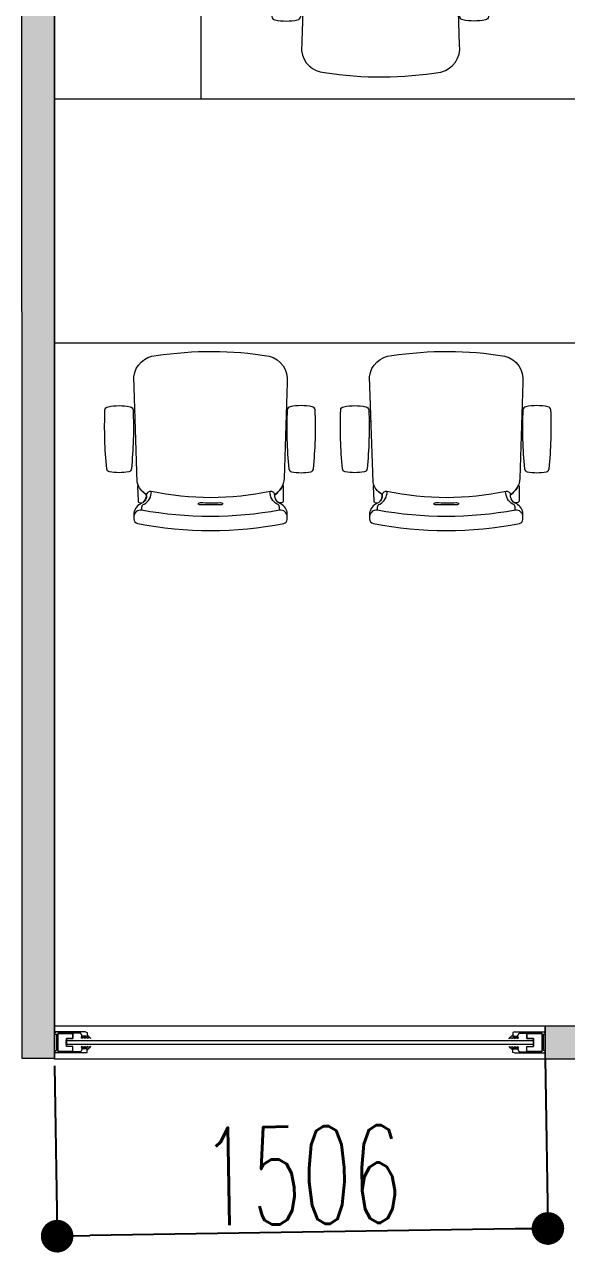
# Model space of a CAD drawing. Header units: millimetres. Extents: x -774950 to -670403, y -1165325 to -1109738.
# Drawn here: x -739943 to -738280, y -1120333 to -1116563 of the extents above; entities that cross this region are included whole.
import ezdxf

# ---------------------------------------------------------------- set-up
doc = ezdxf.new("R2010")
doc.units = ezdxf.units.MM
doc.header["$LTSCALE"] = 3000
doc.header["$MEASUREMENT"] = 0
doc.header["$PDMODE"] = 35
doc.header["$PDSIZE"] = -100
doc.linetypes.add('DASHED2', pattern=[0.375, 0.25, -0.125])
doc.layers.get('0').update_dxf_attribs({"linetype": 'CONTINUOUS'})
doc.layers.get('DEFPOINTS').update_dxf_attribs({"linetype": 'CONTINUOUS'})
for name, color, linetype, lineweight in [('AI-FURN', 7, 'CONTINUOUS', 20), ('I- FURN', 251, 'CONTINUOUS', 9), ('PR-ALU SECTION', 8, 'CONTINUOUS', 9), ('PR-HATCH', 8, 'CONTINUOUS', 0), ('PR-LINE', 8, 'DASHED2', 9), ('TAGING', 253, 'CONTINUOUS', 5)]:
    doc.layers.add(name, color=color, linetype=linetype, lineweight=lineweight)
doc.layers.add('PR- GLASS', color=7, linetype='CONTINUOUS', lineweight=9, true_color=0x0505ff)
doc.layers.add('PR-FULL HT', color=7, linetype='CONTINUOUS', lineweight=13, true_color=0x6e3e30)
doc.styles.add('INSIDE', font='simplex.shx', dxfattribs={"width": 0.6})
doc.dimstyles.new('INTERNAL', dxfattribs={"dimtxt": 300, "dimasz": 100, "dimexe": 50, "dimexo": 20, "dimgap": 25, "dimtad": 1, "dimdec": 0, "dimzin": 9, "dimdsep": 46, "dimtxsty": 'INSIDE', "dimblk1": 'DOT', "dimblk2": 'DOT', "dimsah": 1, "dimcen": 0.09, "dimdle": 30, "dimclrd": 8, "dimclre": 44, "dimadec": 0, "dimazin": 0, "dimtfac": 1, "dimtdec": 0, "dimtofl": 0, "dimtmove": 2, "dimatfit": 3, "dimldrblk": 'DOT', "dimfxl": 0, "dimtolj": 1, "dimtzin": 0, "dimarcsym": 0})

# ---------------------------------------------------------------- blocks, each defined once
blk = doc.blocks.new('*U103')
at = {"layer": 'PR-HATCH'}
h = blk.add_hatch(color=256, dxfattribs=at)
h.dxf.hatch_style = 1
h.paths.add_polyline_path([(-88951.9, -39967.2), (-84365, -39967.2), (-84365, -39867.2), (-88951.9, -39867.2)])
at = {"layer": 'PR-FULL HT', "elevation": 0}
blk.add_lwpolyline([(-88951.9, -39967.2), (-84365, -39967.2), (-84365, -39867.2), (-88951.9, -39867.2)], close=True, dxfattribs=at)
blk = doc.blocks.new('CHAIR - STEELCASE - LETSB')
at = {"layer": 'I- FURN', "color": 24, "lineweight": 9}
for points in [[(-369.7, 257.7, -0.089353), (-369.7, 316.7, -0.334929), (-360.7, 325, -0.034973), (-179.6, 330.4, -0.382328), (-169.8, 320.9, -0.10237), (-169.8, 253.5, -0.318036), (-179.6, 244.3, -0.036857), (-360.8, 249.5, -0.333729)], [(-369.7, -242.2, 0.089353), (-369.7, -301.1, 0.334929), (-360.7, -309.4, 0.034973), (-179.6, -314.8, 0.382328), (-169.8, -305.4, 0.10237), (-169.8, -237.9, 0.318036), (-179.6, -228.8, 0.036857), (-360.7, -233.9, 0.333729)]]:
    blk.add_lwpolyline(points, format="xyb", close=True, dxfattribs=at)
at = {"layer": 'I- FURN'}
blk.add_lwpolyline([(-513.5, 241.7, 0.34479), (-528.5, 230.1, 0.096497), (-528.2, -218.5, 0.361045), (-515.8, -228.9), (-494.1, -229.1, 0.246071), (-466.3, -205.4, -0.226994), (-446.1, -191.1), (-439.9, -191, 0.417254), (-429.7, -177.1, -0.104406), (-430, 188.5, 0.398452), (-439.2, 203.5, -0.367565), (-466.2, 218, 0.274839), (-496.7, 241.7)], format="xyb", close=True, dxfattribs=at)
at = {"layer": 'I- FURN', "color": 24, "lineweight": 9}
for points in [[(-507.6, -229.1, 0.46809), (-487.6, -205.2, -0.090711), (-487.6, 217.9, 0.462177), (-507.1, 241.7, -100.177069)], [(-487.6, 217.3), (-478, 217.2, -0.321496), (-468.6, 210.4, 0.282757), (-430, 188, -1.025051)], [(-487.6, -205.2), (-478, -205.1, 0.321496), (-468.6, -198.3, -0.282757), (-430, -175.9, 1.025051)]]:
    blk.add_lwpolyline(points, format="xyb", dxfattribs=at)
at = {"layer": 'I- FURN', "color": 8, "lineweight": 5}
blk.add_lwpolyline([(-463.6, 213.4, 0.188155), (-445.3, 203.4), (-439.2, 203.5, -0.15219), (-410.1, 228.9, 0.211085), (-413.9, 230.4), (-459.5, 228.7, 0.414214), (-464.3, 223.4)], format="xyb", close=True, dxfattribs=at)
at = {"layer": 'I- FURN'}
blk.add_lwpolyline([(-95, -228.5), (-390.3, -219.7, -0.232948), (-439.9, -191, 0.417374), (-429.7, -177.1, -0.10441), (-430, 188.5, 0.39834), (-439.2, 203.5, -0.21659), (-401.4, 231.2), (-77.6, 241.7, -0.366213), (-12.8, 173.3, -0.077985), (-14.2, -173.2, -0.376278), (-95, -228.5)], format="xyb", dxfattribs=at)
at = {"layer": 'I- FURN', "color": 8, "lineweight": 5}
for points in [[(-215.9, 237.2), (-213.8, 243.3)], [(-183.7, 244.2), (-185.7, 238.2)], [(-218.5, -224.8), (-217.4, -227.7)], [(-187.7, -228.5), (-188.6, -225.7)]]:
    blk.add_lwpolyline(points, dxfattribs=at)
for points in [[(-471.1, -25, -0.007805), (-471.1, 37.1, -0.087218), (-470, 42.7, -0.229267), (-469.3, 43.4), (-465.8, 43.4, -0.210582), (-464.1, 37.7, 0.008162), (-464.2, -24.4, -0.166545), (-465.4, -30.6, -0.375811), (-465.9, -30.7), (-469.2, -30.7, -0.246214), (-470.7, -28.4, 0.024513), (-471.1, -25, -1.199362)], [(-446.1, -191.1), (-439.9, -191, 0.15219), (-409.9, -215.2, -0.211085), (-413.6, -216.9), (-459.2, -216.9, -0.414214), (-464.3, -211.8), (-463.9, -201.8)]]:
    blk.add_lwpolyline(points, format="xyb", dxfattribs=at)
blk = doc.blocks.new('A$C7EAF2E6B')
for points in [[(1050, 2549.5), (1500, 2549.5), (1500, 1349.5), (1050, 1349.5)], [(1500, 1349.5), (-300.3, 1349.5), (-300.3, 599.5), (1500, 599.5)]]:
    blk.add_lwpolyline(points, close=True)
at = {"layer": 'AI-FURN', "xscale": 1.031578918745945, "yscale": 1.031578918745945, "zscale": 1.031578918745945, "rotation": 270}
blk.add_blockref('CHAIR - STEELCASE - LETSB', (492.3, 1416.9), dxfattribs=at)
at = {"layer": 'AI-FURN', "xscale": -1, "rotation": 270}
for p in [(291.1, 574.1), (1014.6, 574.1)]:
    blk.add_blockref('CHAIR - STEELCASE - LETSB', p, dxfattribs=at)
blk = doc.blocks.new('GLASS PATCH')
at = {"layer": 'PR-ALU SECTION'}
for p, q in [((-11245.2, -11600.3), (-11245.2, -11602.3)), ((-11244.2, -11600.3), (-11245.2, -11600.3)), ((-11245.2, -11602.3), (-11242.7, -11602.3)), ((-11244.2, -11599.3), (-11244.2, -11600.3)), ((-11207.2, -11599.3), (-11244.2, -11599.3)), ((-11242.7, -11622.3), (-11242.7, -11602.3)), ((-11241.2, -11623.8), (-11241.2, -11600.8)), ((-11213, -11600.8), (-11241.2, -11600.8)), ((-11241.2, -11601.3), (-11222.7, -11601.3)), ((-11222.7, -11601.3), (-11222.7, -11607.3)), ((-11211.2, -11604.5), (-11213, -11600.8)), ((-11207.2, -11599.3), (-11205.2, -11600)), ((-11205.2, -11600), (-11205.2, -11605.5)), ((-11222.7, -11607.3), (-11230.7, -11607.3)), ((-11230.7, -11617.3), (-11230.7, -11607.3)), ((-11222.7, -11617.3), (-11230.7, -11617.3)), ((-11222.7, -11623.3), (-11222.7, -11617.3)), ((-11212.4, -11606.4), (-11211.2, -11604.5)), ((-11211.2, -11607.3), (-11212.4, -11606.4)), ((-11211.2, -11617.3), (-11212.4, -11618.1)), ((-11206.2, -11604.5), (-11211.2, -11604.5)), ((-11211.2, -11604.5), (-11210, -11605.6)), ((-11210, -11605.6), (-11205.1, -11605.6)), ((-11206.2, -11605.5), (-11206.2, -11604.5)), ((-11205.2, -11605.5), (-11206.2, -11605.5)), ((-11205.1, -11602.9), (-11205.1, -11605.6)), ((-11200.5, -11607.3), (-11205.1, -11602.9)), ((-11200.5, -11617.3), (-11205.1, -11621.7)), ((-11245.2, -11624.3), (-11245.2, -11622.3)), ((-11245.2, -11622.3), (-11242.7, -11622.3)), ((-11244.2, -11624.3), (-11245.2, -11624.3)), ((-11244.2, -11625.3), (-11244.2, -11624.3)), ((-11207.2, -11625.3), (-11244.2, -11625.3)), ((-11241.2, -11623.3), (-11222.7, -11623.3)), ((-11213, -11623.8), (-11241.2, -11623.8)), ((-11211.2, -11620.1), (-11213, -11623.8)), ((-11212.4, -11618.1), (-11211.2, -11620.1)), ((-11211.2, -11620.1), (-11210, -11618.9)), ((-11206.2, -11620.1), (-11211.2, -11620.1)), ((-11210, -11618.9), (-11205.1, -11618.9)), ((-11207.2, -11625.3), (-11205.2, -11624.6)), ((-11205.2, -11619.1), (-11206.2, -11619.1)), ((-11206.2, -11619.1), (-11206.2, -11620.1)), ((-11205.2, -11624.6), (-11205.2, -11619.1)), ((-11205.1, -11621.7), (-11205.1, -11618.9))]:
    blk.add_line(p, q, dxfattribs=at)
blk.add_lwpolyline([(-11241.2, -11601.3), (-11222.7, -11601.3), (-11222.7, -11607.3), (-11230.7, -11607.3), (-11230.7, -11617.3), (-11222.7, -11617.3), (-11222.7, -11623.3), (-11241.2, -11623.3)], close=True, dxfattribs=at)
for points, knots in [([(-11207.6, -11607.3), (-11208.8, -11606.7), (-11210.2, -11606), (-11211.1, -11607.1), (-11211.2, -11607.3)], [0, 0, 0, 0, 3.277935, 3.838999, 3.838999, 3.838999, 3.838999]), ([(-11207.6, -11617.3), (-11208.8, -11617.9), (-11210.2, -11618.6), (-11211.1, -11617.5), (-11211.2, -11617.3)], [0, 0, 0, 0, 3.277935, 3.838999, 3.838999, 3.838999, 3.838999]), ([(-11204.1, -11607.3), (-11205.3, -11606.7), (-11206.7, -11606), (-11207.6, -11607.1), (-11207.6, -11607.3)], [0, 0, 0, 0, 3.196261, 3.767448, 3.767448, 3.767448, 3.767448]), ([(-11204.1, -11617.3), (-11205.3, -11617.9), (-11206.7, -11618.6), (-11207.6, -11617.5), (-11207.6, -11617.3)], [0, 0, 0, 0, 3.196261, 3.767448, 3.767448, 3.767448, 3.767448]), ([(-11200.5, -11607.3), (-11202.1, -11606.6), (-11203.9, -11605.8), (-11204.1, -11607.2), (-11204.1, -11607.3)], [0, 0, 0, 0, 3.605923, 3.8901, 3.8901, 3.8901, 3.8901]), ([(-11200.5, -11617.3), (-11202.1, -11618), (-11203.9, -11618.7), (-11204.1, -11617.4), (-11204.1, -11617.3)], [0, 0, 0, 0, 3.605923, 3.8901, 3.8901, 3.8901, 3.8901])]:
    blk.add_open_spline(points, degree=3, knots=knots, dxfattribs=at)
blk = doc.blocks.new('*U168')
at = {"layer": 'PR- GLASS', "elevation": 0}
blk.add_lwpolyline([(-78535.1, -32840.5), (-78535.1, -32852.5), (-79969, -32852.5), (-79969, -32840.5)], close=True, dxfattribs=at)
at = {"layer": 'PR-LINE', "ltscale": 5, "elevation": 0}
blk.add_lwpolyline([(-80005.1, -32796.5), (-80005.1, -32896.5), (-78499.1, -32896.5), (-78499.1, -32796.5)], close=True, dxfattribs=at)
at = {"layer": 'PR-ALU SECTION'}
for p, xscale, yscale, zscale, rotation in [((-52055.1, -61708.8, 0), -2.485489525280363, 2.485489525280353, 2.485489525280353, 179.9999854000356), ((-106449, -61708.7, 0), 2.485489525280363, 2.485489525280363, 2.485489525280363, 179.9999854002671)]:
    blk.add_blockref('GLASS PATCH', p, dxfattribs=dict(at, xscale=xscale, yscale=yscale, zscale=zscale, rotation=rotation))
blk = doc.blocks.new('*U167')
at = {"layer": 'PR-HATCH'}
h = blk.add_hatch(color=256, dxfattribs=at)
h.dxf.hatch_style = 1
h.paths.add_polyline_path([(-90934.4, -39967.2), (-90684.4, -39967.2), (-90684.4, -39867.2), (-90934.4, -39867.2)])
at = {"layer": 'PR-FULL HT', "elevation": 0}
blk.add_lwpolyline([(-90934.4, -39967.2), (-90684.4, -39967.2), (-90684.4, -39867.2), (-90934.4, -39867.2)], close=True, dxfattribs=at)
blk = doc.blocks.new('_DOT')
at = {"color": 0, "linetype": 'ByBlock'}
blk.add_line((-0.5, 0), (-1, 0), dxfattribs=at)
at = {"color": 0, "linetype": 'ByBlock', "const_width": 0.5}
blk.add_lwpolyline([(-0.25, 0, 1), (0.25, 0, 1)], format="xyb", close=True, dxfattribs=at)
blk = doc.blocks.new('*D526')
at = {"color": 44, "lineweight": -2, "transparency": 16777216}
for p, q in [((-738345.1, -1119736), (-738336.1, -1120309.1)), ((-739851.4, -1119759.7), (-739842.4, -1120332.8))]:
    blk.add_line(p, q, dxfattribs=at)
at = {"color": 8, "lineweight": -2, "transparency": 16777216}
blk.add_line((-738436.9, -1120260.6), (-739743.2, -1120281.2), dxfattribs=at)
at = {"layer": 'DEFPOINTS', "color": 0, "transparency": 16777216}
for p in [(-738345.4, -1119716), (-739851.7, -1119739.7), (-739843.2, -1120282.8)]:
    blk.add_point(p, dxfattribs=at)
at = {"color": 8, "lineweight": -2, "transparency": 16777216, "xscale": 100, "yscale": 100, "zscale": 100}
for p, rotation in [((-738336.9, -1120259.1), 0.9018134771789988), ((-739843.2, -1120282.8), 180.901813477179)]:
    blk.add_blockref('_DOT', p, dxfattribs=dict(at, rotation=rotation))
at = {"color": 0, "transparency": 16777216, "insert": (-739092.8, -1120096), "char_height": 300, "attachment_point": 5, "rotation": 0.9018, "style": 'INSIDE'}
blk.add_mtext('\\A1;1506', dxfattribs=at)

msp = doc.modelspace()

# ---------------------------------------------------------------- linework, layer by layer
at = {"layer": 'TAGING', "linetype": 'Continuous', "elevation": 0}
msp.add_lwpolyline([(-739851.7, -1115150.7), (-736694.5, -1115550.3), (-736691.8, -1119739.7), (-739851.7, -1119739.7)], close=True, dxfattribs=at)

# ---------------------------------------------------------------- block references
at = {"layer": 'I- FURN', "xscale": -1}
msp.add_blockref('A$C7EAF2E6B', (-738351.4, -1118140.8, 0), dxfattribs=at)
at = {"layer": 'PR- GLASS', "rotation": 359.9915227932046}
msp.add_blockref('*U168', (-659841.2, -1086853.3, 0), dxfattribs=at)
at = {"layer": 'PR-FULL HT', "xscale": -1, "rotation": 90.00847720679548}
msp.add_blockref('*U103', (-779805.8, -1204108.5, 0), dxfattribs=at)
at = {"layer": 'PR-FULL HT', "rotation": 359.9915227932046}
msp.add_blockref('*U167', (-647404.8, -1079784.3, 0), dxfattribs=at)

# ---------------------------------------------------------------- dimensions: what is measured, and where the dimension line sits
dim = msp.add_aligned_dim(p1=(-738345.4, -1119716, 0), p2=(-739851.7, -1119739.7, 0), distance=543.2, dimstyle='INTERNAL', override={"dimfxl": 0, "dimarcsym": 1})
dim.commit()
dim.dimension.update_dxf_attribs({"geometry": '*D526', "text_midpoint": (-739092.8, -1120096, 0)})

doc.saveas('drawing.dxf')
